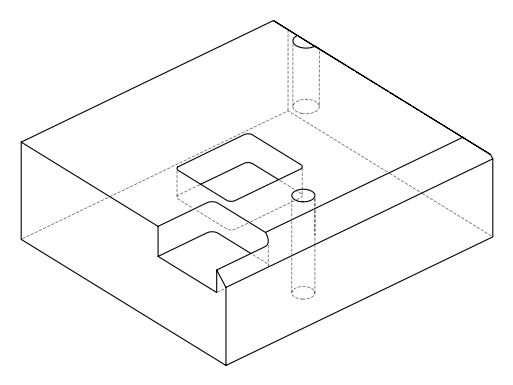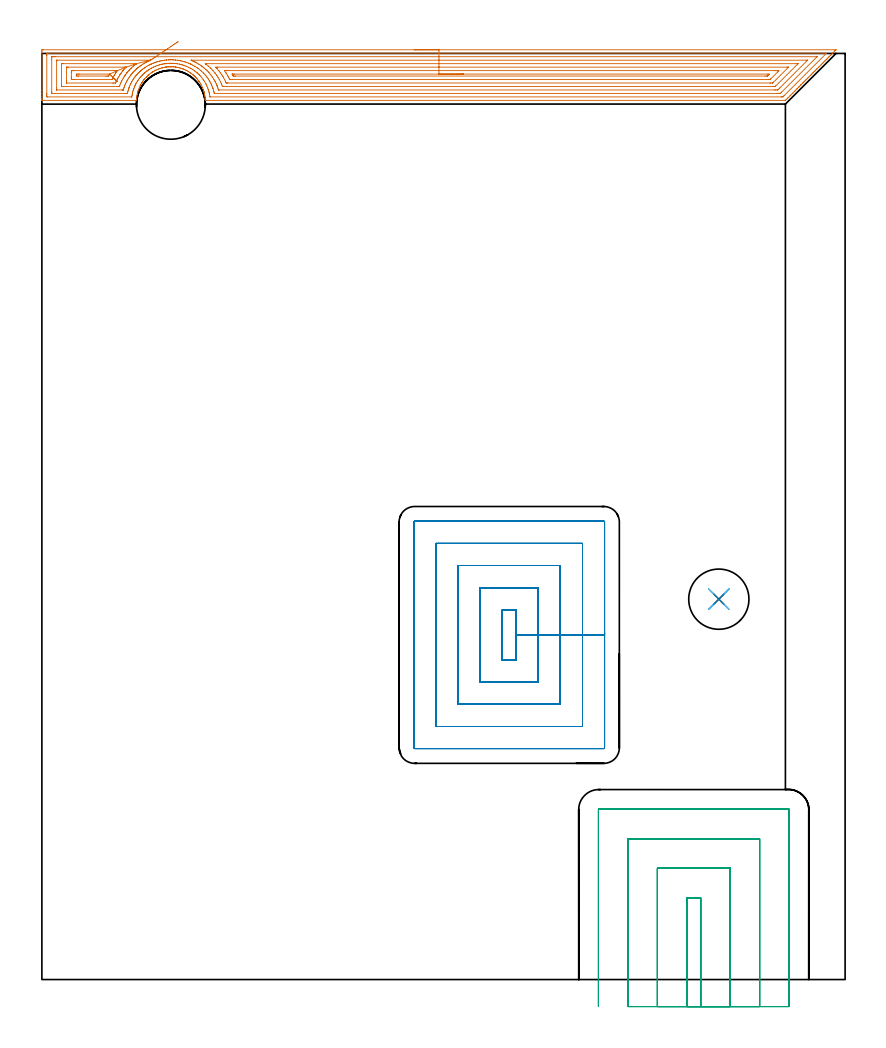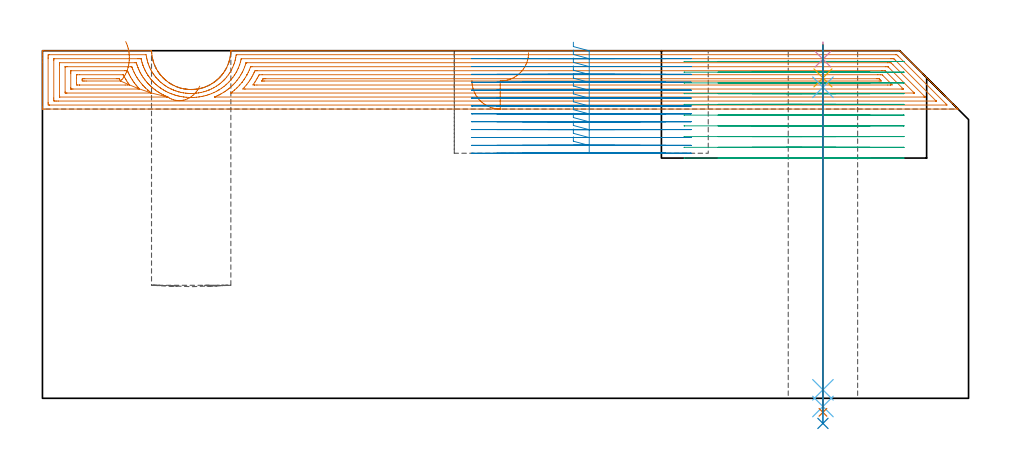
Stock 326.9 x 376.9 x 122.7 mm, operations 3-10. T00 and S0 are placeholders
(PLAN: 10 operations, 8 tool changes, 93.2 min)
(1 INDEXABLE_INSERT_DRILL_BLIND_HOLE_FROM_SOLID | STEP1POCKET | NXT0302_027 | 0.34 min | 51052 mm3)
(2 AREA_MILL | FG_CHAMFER_SURFACE | UGT0205_001 | 25.02 min | 111146 mm3)
(3 AREA_MILL_1 | FG_CHAMFER_SURFACE_1 | UGT0205_001 | 19.61 min | 64029 mm3)
(4 MILL_RECTANGULAR_POCKET | POCKET_RECTANGULAR_STRAIGHT | NXT0201_011 | Follow Part, ap 3, ae 75% | 27.67 min | 337800 mm3)
(5 MILL_SLOT | SLOT_PARTIAL_RECTANGULAR | NXT0201_012 | Follow Part, ap 4, ae 75% | 18.81 min | 269840 mm3)
(6 SPOT_DRILL | STEP1HOLE | NXT0321_9005460120000 | 0.05 min | 175 mm3)
(7 DRILL_BLIND_HOLE_INTO_CENTER | STEP1HOLE | NXT0301_035 | 0.05 min | 180 mm3)
(8 GUN_DRILL_THROUGH_HOLE | STEP1HOLE | UGT0307_002 | 0.56 min | 3203 mm3)
(9 SPADE_DRILL_TO_ENLARGE_THROUGH_HOLE | STEP1HOLE | UGT0306_006 | 0.52 min | 19521 mm3)
(10 DRILL_TO_ENLARGE_THROUGH_HOLE | STEP1HOLE | UGT0301_058 | 0.54 min | 34685 mm3)
(TOOL NXT0302_027 | Index. Insert Drill 28mm [880-D2800L32-05] | D28 PA176 FL140 Z2)
(TOOL UGT0205_001 | Chamfer Mill 20 x 3 x 45 deg. | D20 FL50 Z2)
(TOOL NXT0201_011 | ENDMILL 12mm [2P460-1200-NA 1630] | D12 FL38 Z6)
(TOOL NXT0201_012 | ENDMILL 16mm [2P460-1600-NA 1630] | D16 FL38 Z6)
(TOOL NXT0321_9005460120000 | NC Spot Drill, 142deg, 12mm, Carbide, Uncoated | D12 PA142 FL30 Z2)
(TOOL NXT0301_035 | Carbide Drill 6.4mm [860.1-0640-032A1-MM 2214] | D6.4 PA140 FL53 Z2)
(TOOL UGT0307_002 | Gun Drill 6 mm | D6 PA130 FL24 Z1)
(TOOL UGT0306_006 | Spade Drill 15.5mm | D15.5 PA132 FL10 Z2)
(TOOL UGT0301_058 | Twist Drill 24.5 mm | D24.5 PA118 FL160 Z2)
(OP 3 AREA_MILL_1)
G17 G21 G94 G90
T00 M6
G54
G17 G0 G90 X151.6 Y378.4 S1061 M3
G43 Z132.7 H0
Z112.1
G94 G1 X151.638 Z111.229 F250.
X151.752 Z110.364
X151.941 Z109.512
X152.203 Z108.68
X152.537 Z107.874
X152.94 Z107.1
X153.408 Z106.364
X153.94 Z105.672
X154.529 Z105.029
X155.172 Z104.44
X155.864 Z103.909
X156.6 Z103.44
X157.374 Z103.037
X158.18 Z102.703
X159.012 Z102.441
X159.864 Z102.252
X160.728 Z102.138
X161.6 Z102.1
X322.93
X323.165 Y378.394 Z102.105
X323.181 Y378.392 Z102.106
X323.165 Y378.365 Z102.134
X322.937 Y378.137 Z102.362
X322.867 Y378.067 Z102.432
X322.665 Y377.863 Z102.633
X322.069 Y377.269 Z103.23
X321.973 Y377.172 Z103.326
X321.777 Y376.975 Z103.521
X321.201 Y376.401 Z104.098
X321.079 Y376.278 Z104.221
X320.89 Y376.088 Z104.408
X320.333 Y375.533 Z104.966
X320.002 Y375.2 Z105.296
X319.465 Y374.665 Z105.835
X319.115 Y374.313 Z106.183
X318.597 Y373.797 Z106.703
X318.227 Y373.425 Z107.071
X317.729 Y372.929 Z107.571
X317.339 Y372.538 Z107.959
X316.861 Y372.061 Z108.439
X316.452 Y371.65 Z108.846
X316.309 Y371.508 Z108.99
X316.011 Y371.211 Z109.289
X315.564 Y370.763 Z109.734
X315.415 Y370.614 Z109.885
X315.125 Y370.325 Z110.175
X314.677 Y369.875 Z110.622
X314.204 Y369.404 Z111.096
X313.789 Y368.988 Z111.509
X313.296 Y368.496 Z112.004
X312.901 Y368.1 Z112.397
X312.388 Y367.587 Z112.912
X312.014 Y367.212 Z113.285
X311.838 Y367.037 Z113.462
X311.653 Y366.853 Z113.646
X311.126 Y366.325 Z114.173
X310.943 Y366.143 Z114.356
X310.785 Y365.985 Z114.514
X310.682 Y365.881 Z114.616
X310.645 Y365.845 Z114.654
X310.238 Y365.437 Z115.06
X310.049 Y365.249 Z115.251
X309.917 Y365.117 Z115.383
X309.795 Y364.994 Z115.504
X309.751 Y364.95 Z115.548
X309.049 Y364.249 Z116.251
X308.907 Y364.106 Z116.391
X308.857 Y364.056 Z116.442
X308.181 Y363.381 Z117.119
X308.02 Y363.218 Z117.278
X307.963 Y363.162 Z117.336
X307.313 Y362.513 Z117.987
X307.132 Y362.331 Z118.166
X306.445 Y361.645 Z118.855
X306.245 Y361.443 Z119.053
X305.578 Y360.778 Z119.722
X305.357 Y360.556 Z119.94
X304.709 Y359.909 Z120.591
X304.47 Y359.668 Z120.828
X303.841 Y359.041 Z121.458
X303.789 Y358.989 Z121.51
X303.582 Y358.781 Z121.715
X302.973 Y358.173 Z122.326
X302.895 Y358.095 Z122.404
X302.636 Y357.839 Z122.656
X302.595 Y357.803 Z122.689
X302.448 Y357.8 Z122.7
X66.807 Y357.802 Z122.697
X66.597 Y357.801 Z122.696
X66.506 Y357.822 Z122.673
X66.487 Y358.05 Z122.447
X66.483 Y358.138 Z122.358
X66.478 Y358.195 Z122.302
X66.453 Y358.522 Z121.974
X66.444 Y358.647 Z121.85
X66.341 Y359.532 Z120.968
X66.236 Y360.112 Z120.385
X66.181 Y360.414 Z120.083
X66.042 Y361. Z119.496
X65.972 Y361.298 Z119.201
X65.934 Y361.422 Z119.078
X65.913 Y361.492 Z119.008
X65.834 Y361.748 Z118.749
X65.786 Y361.887 Z118.609
X65.743 Y362.014 Z118.484
X65.685 Y362.182 Z118.317
X65.335 Y363.066 Z117.434
X65.074 Y363.651 Z116.848
X65.019 Y363.76 Z116.74
X64.921 Y363.948 Z116.55
X64.678 Y364.393 Z116.105
X64.42 Y364.833 Z115.667
X64.18 Y365.213 Z115.287
X64.009 Y365.465 Z115.032
X63.92 Y365.589 Z114.91
X63.829 Y365.716 Z114.783
X63.7 Y365.881 Z114.615
X63.534 Y366.098 Z114.402
X63.358 Y366.325 Z114.172
X63.287 Y366.418 Z114.079
X63.136 Y366.6 Z113.9
X62.77 Y367.007 Z113.493
X62.634 Y367.15 Z113.348
X62.574 Y367.212 Z113.284
X62.523 Y367.268 Z113.231
X62.393 Y367.404 Z113.095
X62.282 Y367.508 Z112.989
X62.219 Y367.566 Z112.933
X62.038 Y367.731 Z112.768
X61.955 Y367.804 Z112.691
X61.859 Y367.893 Z112.606
X61.74 Y368.001 Z112.498
X61.629 Y368.1 Z112.396
X61.499 Y368.219 Z112.281
X61.441 Y368.267 Z112.232
X61.322 Y368.367 Z112.132
X60.967 Y368.642 Z111.856
X60.899 Y368.692 Z111.806
X60.606 Y368.91 Z111.588
X60.494 Y368.988 Z111.51
X60.357 Y369.083 Z111.416
X60.105 Y369.25 Z111.249
X59.712 Y369.493 Z111.005
X59.267 Y369.747 Z110.751
X58.787 Y370.004 Z110.496
X58.526 Y370.134 Z110.365
X57.924 Y370.398 Z110.098
X57.479 Y370.577 Z109.92
X57.417 Y370.599 Z109.897
X57.03 Y370.742 Z109.758
X56.587 Y370.884 Z109.613
X56.142 Y371.017 Z109.481
X55.691 Y371.126 Z109.372
X55.243 Y371.221 Z109.274
X55.182 Y371.232 Z109.263
X54.797 Y371.304 Z109.194
X54.388 Y371.362 Z109.136
X54.349 Y371.367 Z109.13
X54.287 Y371.372 Z109.122
X53.85 Y371.418 Z109.078
X53.455 Y371.457 Z109.035
X53.393 Y371.46 Z109.03
X53.044 Y371.484 Z109.013
X53.009 Y371.486 Z109.011
X52.7 Y371.491 Z109.002
X52.595 Y371.494
X52.562 Y371.495 Z109.001
X52.517 Y371.494 Z109.
X52.506 Y371.493 Z109.001
X52.499 Y371.492 Z108.999
X52.449 Y371.493 Z109.002
X52.418 Z109.003
X52.275 Y371.491 Z109.006
X52.138 Y371.488
X52.115 Z109.007
X52.034 Y371.484 Z109.011
X51.668 Y371.463 Z109.028
X51.604 Y371.457 Z109.032
X51.14 Y371.417 Z109.079
X50.774 Y371.382 Z109.112
X50.71 Y371.373 Z109.121
X50.61 Y371.362 Z109.136
X50.55 Y371.354 Z109.144
X50.395 Y371.334 Z109.165
X50.327 Y371.325 Z109.174
X49.88 Y371.243 Z109.253
X48.987 Y371.048 Z109.45
X48.922 Y371.032 Z109.466
X48.86 Y371.017 Z109.481
X48.082 Y370.776 Z109.723
X47.645 Y370.623 Z109.874
X47.199 Y370.448 Z110.048
X46.473 Y370.134 Z110.365
X46.305 Y370.052 Z110.448
X46.271 Y370.034 Z110.466
X45.856 Y369.816 Z110.683
X45.412 Y369.566 Z110.932
X45.194 Y369.431 Z111.065
X45.046 Y369.34 Z111.155
X44.897 Y369.25 Z111.248
X44.518 Y368.996 Z111.503
X44.094 Y368.687 Z111.811
X43.677 Y368.367 Z112.132
X43.624 Y368.323 Z112.176
X43.556 Y368.264 Z112.236
X43.513 Y368.227 Z112.273
X43.37 Y368.1 Z112.396
X43.258 Y368.003 Z112.496
X43.173 Y367.929 Z112.57
X43.127 Y367.887 Z112.612
X43.038 Y367.804 Z112.692
X42.96 Y367.734 Z112.765
X42.774 Y367.564 Z112.935
X42.73 Y367.523 Z112.974
X42.662 Y367.455 Z113.044
X42.488 Y367.274 Z113.225
X42.43 Y367.212 Z113.284
X42.364 Y367.144 Z113.354
X42.269 Y367.046 Z113.452
X41.862 Y366.6 Z113.9
X41.767 Y366.481 Z114.017
X41.642 Y366.325 Z114.172
X41.497 Y366.146 Z114.353
X41.469 Y366.11 Z114.39
X41.457 Y366.094 Z114.406
X41.297 Y365.881 Z114.615
X41.171 Y365.718 Z114.781
X40.943 Y365.397 Z115.099
X40.873 Y365.289 Z115.21
X40.744 Y365.087 Z115.412
X40.685 Y364.994 Z115.505
X40.582 Y364.833 Z115.667
X40.322 Y364.393 Z116.106
X40.076 Y363.948 Z116.55
X40.049 Y363.896 Z116.603
X39.979 Y363.745 Z116.755
X39.665 Y363.066 Z117.434
X39.315 Y362.182 Z118.317
X39.257 Y362.015 Z118.483
X39.212 Y361.887 Z118.609
X39.155 Y361.726 Z118.772
X39.035 Y361.298 Z119.2
X38.962 Y361. Z119.496
X38.819 Y360.414 Z120.083
X38.805 Y360.335 Z120.162
X38.659 Y359.532 Z120.968
X38.555 Y358.647 Z121.85
X38.546 Y358.519 Z121.978
X38.521 Y358.197 Z122.3
X38.493 Y357.805 Z122.691
X38.19 Y357.8 Z122.7
X0.184
X0.01 Y357.803 Z122.688
X0.008 Y357.837 Z122.655
X0. Y358.241 Z122.258
Y358.495 Z122.005
Y359.224 Z121.271
Y360.477 Z120.02
Y361.887 Z118.609
Y377.602 Z102.896
X0.003 Y377.863 Z102.635
X0.008 Y378.392 Z102.106
X0.096 Y378.394 Z102.104
X0.631 Y378.4 Z102.1
X161.6
Y376.986 Z103.514
X318.992 Y376.985 Z103.515
X319.314 Y376.975 Z103.525
X319.157 Y376.812 Z103.688
X318.992 Y376.643 Z103.857
X302.001 Y359.651 Z120.849
X301.784 Y359.439 Z121.061
X301.563 Y359.224 Z121.276
X301.116 Y359.215 Z121.285
X301.106 Y359.214 Z121.286
X68.596 Y359.217 Z121.283
X68.393 Y359.224 Z121.276
X68.354 Y359.464 Z121.036
X68.245 Y360.112 Z120.388
X68.17 Y360.534 Z119.966
X68.064 Y361. Z119.5
X67.993 Y361.289 Z119.211
X67.828 Y361.887 Z118.613
X67.701 Y362.299 Z118.201
X67.522 Y362.775 Z117.725
X67.412 Y363.062 Z117.438
X67.156 Y363.662 Z116.838
X66.807 Y364.416 Z116.084
X66.736 Y364.55 Z115.95
X66.653 Y364.703 Z115.797
X66.218 Y365.437 Z115.063
X65.913 Y365.917 Z114.583
X65.624 Y366.325 Z114.175
X65.019 Y367.122 Z113.378
X64.942 Y367.212 Z113.288
X64.417 Y367.809 Z112.691
X64.141 Y368.1 Z112.4
X64.124 Y368.117 Z112.383
X63.669 Y368.552 Z111.948
X63.23 Y368.949 Z111.551
X63.185 Y368.988 Z111.512
X62.72 Y369.372 Z111.128
X62.336 Y369.669 Z110.831
X62.055 Y369.875 Z110.625
X61.441 Y370.294 Z110.206
X60.668 Y370.763 Z109.737
X60.547 Y370.832 Z109.668
X60.388 Y370.921 Z109.579
X59.653 Y371.295 Z109.205
X58.856 Y371.65 Z108.85
X58.759 Y371.691 Z108.809
X58.691 Y371.718 Z108.782
X57.864 Y372.02 Z108.48
X57.312 Y372.199 Z108.301
X56.97 Y372.298 Z108.202
X56.096 Y372.518 Z107.982
X56.085 Y372.52 Z107.98
X56.002 Y372.538 Z107.962
X55.182 Y372.685 Z107.815
X55.006 Y372.711 Z107.789
X54.287 Y372.797 Z107.703
X53.995 Y372.827 Z107.673
X53.393 Y372.877 Z107.623
X53.033 Y372.895 Z107.605
X52.499 Y372.904 Z107.596
X52.135 Y372.898 Z107.602
X51.604 Y372.875 Z107.625
X51.288 Y372.852 Z107.648
X50.71 Y372.8 Z107.7
X50.47 Y372.776 Z107.724
X49.816 Y372.686 Z107.814
X49.689 Y372.664 Z107.836
X49.024 Y372.538 Z107.962
X48.94 Y372.519 Z107.981
X48.922 Y372.515 Z107.985
X48.214 Y372.352 Z108.148
X48.131 Y372.331 Z108.169
X48.027 Y372.301 Z108.199
X47.682 Y372.195 Z108.305
X47.133 Y372.015 Z108.485
X46.861 Y371.92 Z108.58
X46.239 Y371.689 Z108.811
X46.21 Y371.678 Z108.822
X46.143 Y371.65 Z108.85
X45.49 Y371.361 Z109.139
X45.345 Y371.294 Z109.206
X44.61 Y370.921 Z109.579
X44.45 Y370.833 Z109.667
X44.405 Y370.807 Z109.693
X44.328 Y370.763 Z109.737
X43.848 Y370.472 Z110.028
X43.556 Y370.291 Z110.209
X43.305 Y370.124 Z110.376
X42.942 Y369.875 Z110.625
X42.778 Y369.759 Z110.741
X42.736 Y369.728 Z110.772
X42.662 Y369.672 Z110.828
X42.277 Y369.369 Z111.131
X41.781 Y368.961 Z111.539
X41.767 Y368.949 Z111.551
X41.325 Y368.539 Z111.961
X40.873 Y368.11 Z112.39
X40.863 Y368.1 Z112.4
X40.442 Y367.64 Z112.86
X40.058 Y367.212 Z113.288
X40.021 Y367.17 Z113.33
X39.979 Y367.118 Z113.382
X39.632 Y366.669 Z113.831
X39.371 Y366.325 Z114.175
X39.251 Y366.16 Z114.34
X39.085 Y365.921 Z114.579
X38.896 Y365.625 Z114.875
X38.781 Y365.437 Z115.063
X38.562 Y365.068 Z115.432
X38.262 Y364.55 Z115.95
X38.237 Y364.504 Z115.996
X38.19 Y364.417 Z116.083
X37.95 Y363.9 Z116.6
X37.844 Y363.662 Z116.838
X37.681 Y363.28 Z117.22
X37.475 Y362.775 Z117.725
X37.425 Y362.647 Z117.853
X37.296 Y362.299 Z118.201
X37.194 Y361.988 Z118.512
X37.165 Y361.887 Z118.613
X37.007 Y361.286 Z119.214
X36.938 Y361. Z119.5
X36.84 Y360.565 Z119.935
X36.753 Y360.112 Z120.388
X36.7 Y359.816 Z120.684
X36.606 Y359.224 Z121.276
X36.412 Y359.215 Z121.285
X36.402
X2.419
X2.01 Y359.224 Z121.276
X2.003 Y359.638 Z120.862
X2.001 Y360.112 Z120.388
X2. Y360.528 Z119.972
X2.001 Y376.088 Z104.412
X2.003 Y376.502 Z103.998
X2.01 Y376.975 Z103.525
X2.409 Y376.985 Z103.515
X2.419 Y376.986 Z103.514
X161.6
Y375.571 Z104.929
X315.195
X315.415 Y375.57 Z104.93
X315.434 Y375.568 Z104.932
X315.448 Y375.566 Z104.934
X315.443 Y375.553 Z104.947
X315.432 Y375.536 Z104.964
X315.415 Y375.515 Z104.985
X301.106 Y361.206 Z119.294
X300.899 Y361. Z119.5
X300.553 Y360.662 Z119.838
X300.529 Y360.64 Z119.86
X300.491 Y360.635 Z119.865
X300.399 Y360.632 Z119.868
X300.212 Y360.63 Z119.87
X299.692 Y360.629 Z119.871
X299.318
X70.26 Y360.631 Z119.869
X70.215 Y360.632 Z119.868
X70.191 Y360.635 Z119.865
X70.184 Y360.637 Z119.863
X70.179 Y360.649 Z119.851
X70.148 Y360.766 Z119.734
X70.092 Y361. Z119.5
X69.975 Y361.481 Z119.019
X69.865 Y361.887 Z118.613
X69.649 Y362.616 Z117.884
X69.593 Y362.775 Z117.725
X69.49 Y363.056 Z117.444
X69.245 Y363.662 Z116.838
X69.078 Y364.071 Z116.429
X68.847 Y364.55 Z115.95
X68.596 Y365.064 Z115.436
X68.385 Y365.437 Z115.063
X68.108 Y365.921 Z114.579
X67.85 Y366.325 Z114.175
X67.701 Y366.553 Z113.947
X67.218 Y367.212 Z113.288
X66.807 Y367.748 Z112.752
X66.509 Y368.1 Z112.4
X65.913 Y368.76 Z111.74
X65.691 Y368.988 Z111.512
X65.019 Y369.619 Z110.881
X64.733 Y369.875 Z110.625
X64.124 Y370.381 Z110.119
X63.622 Y370.763 Z109.737
X63.23 Y371.038 Z109.462
X62.412 Y371.574 Z108.926
X62.336 Y371.62 Z108.88
X62.285 Y371.65 Z108.85
X61.749 Y371.956 Z108.544
X61.441 Y372.121 Z108.379
X60.625 Y372.538 Z107.962
X60.547 Y372.574 Z107.926
X60.481 Y372.603 Z107.897
X59.653 Y372.95 Z107.55
X58.976 Y373.209 Z107.291
X58.759 Y373.285 Z107.215
X58.339 Y373.425 Z107.075
X57.864 Y373.569 Z106.931
X57.661 Y373.627 Z106.873
X56.97 Y373.793 Z106.707
X56.489 Y373.903 Z106.597
X56.076 Y373.98 Z106.52
X55.399 Y374.097 Z106.403
X55.182 Y374.126 Z106.374
X54.379 Y374.221 Z106.279
X54.287 Y374.23 Z106.27
X53.405 Y374.301 Z106.199
X53.393
X53.163 Y374.313 Z106.187
X52.499 Y374.325 Z106.175
X52.487
X51.915 Y374.313 Z106.187
X51.618 Y374.3 Z106.2
X51.604 Y374.299 Z106.201
X50.787 Y374.237 Z106.263
X50.71 Y374.229 Z106.271
X49.981 Y374.149 Z106.351
X49.816 Y374.127 Z106.373
X49.202 Y374.034 Z106.466
X48.922 Y373.981 Z106.519
X48.457 Y373.887 Z106.613
X48.027 Y373.794 Z106.706
X47.726 Y373.725 Z106.775
X47.462 Y373.66 Z106.84
X47.133 Y373.567 Z106.933
X47.023 Y373.535 Z106.965
X46.67 Y373.425 Z107.075
X46.345 Y373.319 Z107.181
X46.239 Y373.283 Z107.217
X45.692 Y373.081 Z107.419
X45.345 Y372.948 Z107.552
X45.052 Y372.828 Z107.672
X44.45 Y372.575 Z107.925
X44.424 Y372.563 Z107.937
X44.369 Y372.538 Z107.962
X43.831 Y372.265 Z108.235
X43.556 Y372.122 Z108.378
X43.249 Y371.955 Z108.545
X42.711 Y371.65 Z108.85
X42.662 Y371.62 Z108.88
X42.134 Y371.286 Z109.214
X41.767 Y371.042 Z109.458
X41.602 Y370.927 Z109.573
X41.374 Y370.763 Z109.737
X41.089 Y370.549 Z109.951
X40.873 Y370.383 Z110.117
X40.593 Y370.153 Z110.347
X40.26 Y369.875 Z110.625
X40.111 Y369.744 Z110.756
X39.979 Y369.626 Z110.874
X39.649 Y369.315 Z111.185
X39.313 Y368.988 Z111.512
X39.085 Y368.757 Z111.743
X38.768 Y368.414 Z112.086
X38.485 Y368.1 Z112.4
X38.349 Y367.942 Z112.558
X38.19 Y367.752 Z112.748
X37.953 Y367.448 Z113.052
X37.773 Y367.212 Z113.288
X37.572 Y366.939 Z113.561
X37.296 Y366.555 Z113.945
X37.205 Y366.415 Z114.085
X37.148 Y366.325 Z114.175
X36.867 Y365.863 Z114.637
X36.616 Y365.437 Z115.063
X36.402 Y365.065 Z115.435
X36.229 Y364.721 Z115.779
X36.148 Y364.55 Z115.95
X35.949 Y364.112 Z116.388
X35.753 Y363.662 Z116.838
X35.681 Y363.49 Z117.01
X35.508 Y363.055 Z117.445
X35.432 Y362.849 Z117.651
X35.407 Y362.775 Z117.725
X35.214 Y362.179 Z118.321
X35.133 Y361.887 Z118.613
X34.998 Y361.381 Z119.119
X34.836 Y360.702 Z119.798
X34.823 Y360.657 Z119.843
X34.815 Y360.635 Z119.865
X34.799 Y360.634 Z119.866
X34.613 Y360.631 Z119.869
X34.093 Y360.629 Z119.871
X33.719 Y360.628 Z119.872
X4.083 Y360.629 Z119.871
X4.038 Y360.631 Z119.869
X4.015 Y360.634 Z119.866
X4.01 Y360.636 Z119.864
X4.007 Y360.656 Z119.844
X4.002 Y360.793 Z119.707
X4. Y361. Z119.5
Y361.206 Z119.294
Y374.519 Z105.981
X4.005 Y375.2 Z105.3
X4.009 Y375.398 Z105.102
X4.03 Y375.565 Z104.935
X4.208 Y375.567 Z104.933
X4.73 Y375.57 Z104.93
X5.102 Y375.571 Z104.929
X5.623
X161.6
Y374.157 Z106.343
X311.101
X311.501 Y374.153 Z106.347
X311.567 Y374.151 Z106.349
X311.588 Y374.148 Z106.352
X311.575 Y374.132 Z106.368
X311.508 Y374.06 Z106.44
X311.428 Y373.978 Z106.522
X311.355 Y373.904 Z106.596
X300.226 Y362.775 Z117.725
X299.772 Y362.324 Z118.176
X299.618 Y362.173 Z118.327
X299.495 Y362.056 Z118.444
X299.318 Y362.049 Z118.451
X299.158 Y362.046 Z118.454
X298.424 Y362.043 Z118.457
X298.267
X72.173 Y362.046 Z118.454
X72.012 Y362.047 Z118.453
X71.928 Y362.049 Z118.451
X71.89 Y362.052 Z118.448
X71.87 Y362.076 Z118.424
X71.854 Y362.12 Z118.38
X71.812 Y362.245 Z118.255
X71.64 Y362.775 Z117.725
X71.358 Y363.583 Z116.917
X71.327 Y363.662 Z116.838
X71.278 Y363.784 Z116.716
X70.953 Y364.55 Z115.95
X70.677 Y365.147 Z115.353
X70.528 Y365.437 Z115.063
X70.384 Y365.713 Z114.787
X70.026 Y366.325 Z114.175
X69.49 Y367.194 Z113.306
X69.477 Y367.212 Z113.288
X69.445 Y367.257 Z113.243
X68.813 Y368.1 Z112.4
X68.596 Y368.383 Z112.117
X68.08 Y368.988 Z111.512
X67.701 Y369.406 Z111.094
X67.249 Y369.875 Z110.625
X66.807 Y370.292 Z110.208
X66.29 Y370.763 Z109.737
X65.913 Y371.081 Z109.419
X65.596 Y371.338 Z109.162
X65.192 Y371.65 Z108.85
X65.019 Y371.779 Z108.721
X64.566 Y372.099 Z108.401
X64.124 Y372.383 Z108.117
X63.877 Y372.538 Z107.962
X63.23 Y372.925 Z107.575
X62.942 Y373.092 Z107.408
X62.356 Y373.405 Z107.095
X62.316 Y373.425 Z107.075
X61.82 Y373.667 Z106.833
X61.441 Y373.84 Z106.66
X61.225 Y373.937 Z106.563
X60.915 Y374.074 Z106.426
X60.766 Y374.142 Z106.358
X60.747 Y374.151 Z106.349
X60.762 Y374.153 Z106.347
X60.833 Y374.155 Z106.345
X60.994 Y374.157 Z106.343
X161.6
Y372.743 Z107.757
X307.366
X307.573 Y372.741 Z107.759
X307.71 Y372.738 Z107.762
X307.722 Y372.737 Z107.763
X307.718 Y372.728 Z107.772
X307.678 Y372.682 Z107.818
X307.624 Y372.624 Z107.876
X307.539 Y372.538 Z107.962
X307.453 Y372.451 Z108.049
X298.664 Y363.662 Z116.838
X298.543 Y363.544 Z116.956
X298.5 Y363.505 Z116.995
X298.466 Y363.476 Z117.024
X298.424 Y363.464 Z117.036
X297.735 Y363.458 Z117.042
X297.529
X73.961 Y363.459 Z117.041
X73.757 Y363.461 Z117.039
X73.621 Y363.463 Z117.037
X73.513 Y363.466 Z117.034
X73.472 Y363.475 Z117.025
X73.462 Y363.496 Z117.004
X73.395 Y363.662 Z116.838
X73.067 Y364.5 Z116.
X73.046 Y364.55 Z115.95
X73.032 Y364.584 Z115.916
X72.64 Y365.437 Z115.063
X72.223 Y366.275 Z114.225
X72.195 Y366.325 Z114.175
X72.173 Y366.363 Z114.137
X71.657 Y367.212 Z113.288
X71.278 Y367.815 Z112.685
X71.074 Y368.1 Z112.4
X70.524 Y368.849 Z111.651
X70.417 Y368.988 Z111.512
X70.384 Y369.028 Z111.472
X69.653 Y369.875 Z110.625
X69.49 Y370.058 Z110.442
X68.807 Y370.763 Z109.737
X68.596 Y370.966 Z109.534
X67.848 Y371.65 Z108.85
X67.701 Y371.778 Z108.722
X66.951 Y372.395 Z108.105
X66.763 Y372.538 Z107.962
X66.682 Y372.601 Z107.899
X66.561 Y372.696 Z107.804
X66.508 Y372.74 Z107.76
X66.531 Y372.742 Z107.758
X66.6 Y372.743 Z107.757
X66.807
X161.6
Y371.329 Z109.171
X303.219
X303.522 Y371.327 Z109.173
X303.789 Y371.323 Z109.177
X303.845 Y371.322 Z109.178
X303.823 Y371.278 Z109.222
X303.816 Y371.267 Z109.233
X303.789 Y371.237 Z109.263
X297.76 Y365.208 Z115.292
X297.529 Y364.981 Z115.519
X297.436 Y364.896 Z115.604
X297.404 Y364.878 Z115.622
X297.367 Y364.876 Z115.624
X297.204 Y364.873 Z115.627
X296.635 Y364.871 Z115.629
X296.311
X75.75 Y364.874 Z115.626
X75.422 Y364.875 Z115.625
X75.14 Y364.878 Z115.622
X75.005 Y364.88 Z115.62
X74.856 Y365.199 Z115.301
X74.748 Y365.437 Z115.063
X74.66 Y365.631 Z114.869
X74.314 Y366.325 Z114.175
X73.961 Y366.998 Z113.502
X73.836 Y367.212 Z113.288
X73.657 Y367.514 Z112.986
X73.29 Y368.1 Z112.4
X73.067 Y368.447 Z112.053
X72.672 Y368.988 Z111.512
X72.173 Y369.656 Z110.844
X71.991 Y369.875 Z110.625
X71.278 Y370.712 Z109.788
X71.233 Y370.763 Z109.737
X70.715 Y371.322 Z109.178
X71.278 Y371.326 Z109.174
X71.603 Y371.328 Z109.172
X161.6 Y371.329 Z109.171
Y369.915 Z110.585
X298.384
X299.28 Y369.913 Z110.587
X299.318 Y369.912 Z110.588
X299.966 Y369.875 Z110.625
X299.646 Y369.549 Z110.951
X299.318 Y369.215 Z111.285
X296.635 Y366.533 Z113.967
X296.528 Y366.431 Z114.069
X296.416 Y366.325 Z114.175
X295.778 Y366.288 Z114.212
X295.741 Y366.287 Z114.213
X294.886 Y366.285 Z114.215
X77.538 Y366.288 Z114.212
X76.678 Y366.291 Z114.209
X76.644 Y366.295 Z114.205
X76.45 Y366.325 Z114.175
X76.246 Y366.72 Z113.78
X75.981 Y367.212 Z113.288
X75.75 Y367.638 Z112.862
X75.471 Y368.1 Z112.4
X75.044 Y368.8 Z111.7
X74.923 Y368.988 Z111.512
X74.856 Y369.09 Z111.41
X74.289 Y369.875 Z110.625
X74.819 Y369.912 Z110.588
X74.856 Y369.913 Z110.587
X75.71 Y369.915 Z110.585
X161.6
Y368.5 Z112.
X295.338
X295.741 Y368.497 Z112.003
X296.125 Y368.493 Z112.007
X295.741 Y368.087 Z112.413
X295.442 Y367.797 Z112.703
X295.359 Y367.717 Z112.783
X295.243 Y367.706 Z112.794
X294.847 Y367.703 Z112.797
X294.355 Y367.7 Z112.8
X78.834 Y367.702 Z112.798
X78.433 Y367.703 Z112.797
X77.935 Y367.706 Z112.794
X77.882 Y367.709 Z112.791
X77.847 Y367.753 Z112.747
X77.776 Y367.864 Z112.636
X77.538 Y368.286 Z112.214
X77.442 Y368.466 Z112.034
X77.43 Y368.494 Z112.006
X77.458 Y368.496 Z112.004
X77.538 Y368.498 Z112.002
X78.029 Y368.5 Z112.
X78.433
X161.6
X162.472 Z112.038
X163.336 Z112.151
X164.188 Z112.34
X165.02 Z112.603
X165.826 Z112.936
X166.6 Z113.339
X167.336 Z113.808
X168.028 Z114.339
X168.671 Z114.929
X169.26 Z115.572
X169.792 Z116.264
X170.26 Z117.
X170.663 Z117.773
X170.997 Z118.579
X171.259 Z119.411
X171.448 Z120.263
X171.562 Z121.128
X171.6 Z122.
G0 Z132.7
X55.529 Y381.771
Z110.19
G1 X55.148 Y381.514 Z109.448
X54.716 Y381.222 Z108.749
X54.235 Y380.896 Z108.098
X53.708 Y380.541 Z107.5
X53.141 Y380.157 Z106.96
X52.536 Y379.749 Z106.482
X51.899 Y379.318 Z106.069
X51.235 Y378.87 Z105.724
X50.549 Y378.406 Z105.451
X49.845 Y377.93 Z105.251
X49.13 Y377.447 Z105.126
X48.408 Y376.959 Z105.076
X47.686 Y376.471 Z105.103
X46.968 Y375.986 Z105.205
X46.26 Y375.508 Z105.383
X45.568 Y375.04 Z105.634
X44.897 Y374.586 Z105.957
X44.251 Y374.15 Z106.35
X44.247 Y374.148 Z106.352
X44.186 Y374.119 Z106.381
X43.701 Y373.908 Z106.592
X43.556 Y373.844 Z106.656
X43.268 Y373.711 Z106.789
X42.675 Y373.425 Z107.075
X42.662 Y373.419 Z107.081
X42.088 Y373.107 Z107.393
X41.767 Y372.928 Z107.572
X41.52 Y372.784 Z107.716
X41.108 Y372.538 Z107.962
X40.963 Y372.448 Z108.052
X40.873 Y372.39 Z108.11
X40.43 Y372.09 Z108.41
X39.979 Y371.779 Z108.721
X39.904 Y371.724 Z108.776
X39.805 Y371.65 Z108.85
X39.401 Y371.336 Z109.164
X39.085 Y371.085 Z109.415
X38.908 Y370.938 Z109.562
X38.704 Y370.763 Z109.737
X38.433 Y370.522 Z109.978
X38.19 Y370.301 Z110.199
X37.971 Y370.092 Z110.408
X37.749 Y369.875 Z110.625
X37.524 Y369.648 Z110.852
X37.296 Y369.412 Z111.088
X37.092 Y369.19 Z111.31
X36.911 Y368.988 Z111.512
X36.677 Y368.715 Z111.785
X36.402 Y368.388 Z112.112
X36.274 Y368.227 Z112.273
X36.177 Y368.1 Z112.4
X35.893 Y367.718 Z112.782
X35.508 Y367.191 Z113.309
X35.173 Y366.657 Z113.843
X34.969 Y366.325 Z114.175
X34.837 Y366.103 Z114.397
X34.613 Y365.716 Z114.784
X34.516 Y365.534 Z114.966
X34.467 Y365.437 Z115.063
X34.225 Y364.935 Z115.565
X34.046 Y364.55 Z115.95
X33.946 Y364.324 Z116.176
X33.719 Y363.785 Z116.715
X33.684 Y363.697 Z116.803
X33.671 Y363.662 Z116.838
X33.447 Y363.045 Z117.455
X33.356 Y362.775 Z117.725
X33.227 Y362.375 Z118.125
X33.148 Y362.122 Z118.378
X33.129 Y362.065 Z118.435
X33.118 Y362.049 Z118.451
X33.1 Y362.048 Z118.452
X33.009 Y362.045 Z118.455
X32.825 Y362.043 Z118.457
X32.668
X6.107
X6.037 Y362.044 Z118.456
X6.014 Y362.046 Z118.454
X6.01 Y362.049 Z118.451
X6.006 Y362.057 Z118.443
X6.003 Y362.112 Z118.388
X6.001 Y362.332 Z118.168
X6. Y362.771 Z117.729
X6.001 Y373.867 Z106.633
X6.003 Y374.088 Z106.412
X6.007 Y374.143 Z106.357
X6.01 Y374.151 Z106.349
X6.018 Y374.153 Z106.347
X6.048 Y374.156 Z106.344
X6.154 Y374.157 Z106.343
X43.713
X44.027 Y374.155 Z106.345
X44.224 Y374.152 Z106.348
X44.251 Y374.15 Z106.35
X38.492 Y372.738 Z107.762
X38.412 Y372.674 Z107.826
X38.274 Y372.566 Z107.934
X38.211 Y372.517 Z107.983
X38.19 Y372.502 Z107.998
X37.716 Y372.121 Z108.379
X37.296 Y371.781 Z108.719
X37.225 Y371.721 Z108.779
X37.145 Y371.65 Z108.85
X36.402 Y370.973 Z109.527
X36.294 Y370.87 Z109.63
X36.186 Y370.763 Z109.737
X35.852 Y370.421 Z110.079
X35.508 Y370.065 Z110.435
X35.416 Y369.966 Z110.534
X35.335 Y369.875 Z110.625
X35.002 Y369.489 Z111.011
X34.613 Y369.026 Z111.474
X34.596 Y369.005 Z111.495
X34.583 Y368.988 Z111.512
X34.213 Y368.497 Z112.003
X33.918 Y368.1 Z112.4
X33.835 Y367.985 Z112.515
X33.719 Y367.82 Z112.68
X33.481 Y367.449 Z113.051
X33.333 Y367.212 Z113.288
X33.142 Y366.898 Z113.602
X32.825 Y366.363 Z114.137
X32.811 Y366.338 Z114.162
X32.804 Y366.325 Z114.175
X32.509 Y365.75 Z114.75
X32.355 Y365.437 Z115.063
X32.22 Y365.15 Z115.35
X31.93 Y364.5 Z116.
X31.693 Y363.898 Z116.602
X31.599 Y363.662 Z116.838
X31.547 Y363.535 Z116.965
X31.523 Y363.481 Z117.019
X31.504 Y363.464 Z117.036
X31.449 Y363.462 Z117.038
X31.242 Y363.458 Z117.042
X31.036 Y363.457 Z117.043
X30.349
X8.679
X8.472 Y363.458 Z117.042
X8.059 Y363.463 Z117.037
X8.011 Y363.464 Z117.036
X8.008 Y363.475 Z117.025
X8.004 Y363.507 Z116.993
X8.001 Y363.566 Z116.934
Y372.323 Z108.177
X8.005 Y372.538 Z107.962
X8.01 Y372.705 Z107.795
X8.025 Y372.736 Z107.764
X8.128 Y372.739 Z107.761
X8.266 Y372.741 Z107.759
X8.473 Y372.743 Z107.757
X8.679
X38.19
X38.397 Y372.742 Z107.758
X38.456 Y372.741 Z107.759
X38.492 Y372.738 Z107.762
X34.279 Y371.319 Z109.181
X34.22 Y371.252 Z109.248
X34.172 Y371.2 Z109.3
X33.719 Y370.717 Z109.783
X33.328 Y370.263 Z110.237
X33. Y369.875 Z110.625
X32.921 Y369.78 Z110.72
X32.825 Y369.66 Z110.84
X32.533 Y369.277 Z111.223
X32.316 Y368.988 Z111.512
X32.154 Y368.766 Z111.734
X31.93 Y368.452 Z112.048
X31.79 Y368.239 Z112.261
X31.702 Y368.1 Z112.4
X31.449 Y367.691 Z112.809
X31.157 Y367.212 Z113.288
X31.112 Y367.137 Z113.363
X31.036 Y367.004 Z113.496
X30.798 Y366.561 Z113.939
X30.676 Y366.325 Z114.175
X30.5 Y365.969 Z114.531
X30.247 Y365.437 Z115.063
X30.214 Y365.365 Z115.135
X30.142 Y365.201 Z115.299
X30.036 Y364.963 Z115.537
X30.005 Y364.899 Z115.601
X29.993 Y364.878 Z115.622
X29.979 Y364.876 Z115.624
X29.816 Y364.873 Z115.627
X29.248 Y364.871 Z115.629
X28.924
X10.144
X10.063 Y364.873 Z115.627
X10.023 Y364.876 Z115.624
X10.011 Y364.878 Z115.622
X10.009 Y364.887 Z115.613
X10.002 Y365.012 Z115.488
X10. Y365.437 Z115.063
Y365.902 Z114.598
X10.001 Y370.763 Z109.737
X10.003 Y371.224 Z109.276
X10.009 Y371.293 Z109.207
X10.014 Y371.322 Z109.178
X10.041 Y371.324 Z109.176
X10.183 Y371.326 Z109.174
X10.468 Y371.328 Z109.172
X10.792 Y371.329 Z109.171
X33.719 Y371.328 Z109.172
X34.045 Y371.326 Z109.174
X34.192 Y371.323 Z109.177
X34.279 Y371.319 Z109.181
X30.701 Y369.875 Z110.625
X30.47 Y369.55 Z110.95
X30.142 Y369.089 Z111.411
X30.101 Y369.028 Z111.472
X30.075 Y368.988 Z111.512
X29.756 Y368.483 Z112.017
X29.518 Y368.1 Z112.4
X29.416 Y367.932 Z112.568
X29.248 Y367.646 Z112.854
X29.012 Y367.212 Z113.288
X28.783 Y366.786 Z113.714
X28.541 Y366.325 Z114.175
X28.507 Y366.292 Z114.208
X28.433 Y366.288 Z114.212
X28.393 Y366.286 Z114.214
X13.151 Y366.285 Z114.215
X12.293 Y366.289 Z114.211
X12.256 Y366.292 Z114.208
X12.01 Y366.325 Z114.175
X12.004 Y366.576 Z113.924
X12.001 Y367.212 Z113.288
X12. Y367.467 Z113.033
X12.002 Y369.24 Z111.26
X12.01 Y369.875 Z110.625
X12.223 Y369.908 Z110.592
X12.256 Y369.91 Z110.59
X13.111 Y369.915 Z110.585
X13.151
X29.208
X30.104 Y369.913 Z110.587
X30.701 Y369.875 Z110.625
X27.571 Y368.497 Z112.003
X27.567 Y368.484 Z112.016
X27.534 Y368.422 Z112.078
X27.51 Y368.379 Z112.121
X27.35 Y368.1 Z112.4
X27.179 Y367.795 Z112.705
X27.146 Y367.739 Z112.761
X27.128 Y367.714 Z112.786
X27.12 Y367.707 Z112.793
X27.102 Y367.705 Z112.795
X26.967 Y367.701 Z112.799
X26.565 Y367.7 Z112.8
X26.074
X14.939
X14.445 Y367.703 Z112.797
X14.045 Y367.707 Z112.793
X14.007 Y368.1 Z112.4
X14.005 Y368.14 Z112.36
X14.045 Y368.493 Z112.007
X14.538 Y368.498 Z112.002
X14.939 Y368.499 Z112.001
X15.43 Y368.5 Z112.
X27.522
X27.552 Y368.499 Z112.001
X27.569 Y368.498 Z112.002
X27.571 Y368.497 Z112.003
X28.071 Y368.015 Z112.531
X28.536 Y367.567 Z113.118
X28.963 Y367.156 Z113.758
X29.348 Y366.786 Z114.448
X29.688 Y366.458 Z115.182
X29.981 Y366.177 Z115.954
X30.224 Y365.943 Z116.758
X30.416 Y365.758 Z117.589
X30.555 Y365.624 Z118.44
X30.64 Y365.543 Z119.304
X30.67 Y365.514 Z120.176
X30.645 Y365.537 Z121.047
X30.566 Y365.614 Z121.913
X30.433 Y365.742 Z122.765
X30.246 Y365.921 Z123.598
X30.009 Y366.15 Z124.406
X29.721 Y366.427 Z125.182
X29.386 Y366.75 Z125.919
G0 Z132.7
M5
M2
(OP 4 MILL_RECTANGULAR_POCKET)
G17 G21 G94 G90
T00 M6
G54
G17 G0 G90 X187.4 Y135.738 S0 M3
G43 Z132.7 H1
Z125.7
G94 G1 Y130. Z124.162 F250.
X193. Z122.662
Y140.25 Z119.915
Y150.5 F500.
X187.4
Y130.
X193.
Y140.25
X202.
Y159.5
X178.4
Y121.
X202.
Y140.25
X211.
Y168.5
X169.4
Y112.
X211.
Y140.25
X220.
Y177.5
X160.4
Y103.
X220.
Y140.25
X229.
Y186.2
G3 X228.7 Y186.5 R0.3
G1 X151.7
G3 X151.4 Y186.2 R0.3
G1 Y94.3
G3 X151.7 Y94. R0.3
G1 X228.7
G3 X229. Y94.3 R0.3
G1 Y140.25
Y141.25
G0 X187.4 Y135.738 Z122.915
G1 Y130. Z121.378 F250.
X193. Z119.877
Y140.25 Z117.131
Y150.5 F500.
X187.4
Y130.
X193.
Y140.25
X202.
Y159.5
X178.4
Y121.
X202.
Y140.25
X211.
Y168.5
X169.4
Y112.
X211.
Y140.25
X220.
Y177.5
X160.4
Y103.
X220.
Y140.25
X229.
Y186.2
G3 X228.7 Y186.5 R0.3
G1 X151.7
G3 X151.4 Y186.2 R0.3
G1 Y94.3
G3 X151.7 Y94. R0.3
G1 X228.7
G3 X229. Y94.3 R0.3
G1 Y140.25
Y141.25
G0 X187.4 Y135.738 Z120.131
G1 Y130. Z118.593 F250.
X193. Z117.093
Y140.25 Z114.346
Y150.5 F500.
X187.4
Y130.
X193.
Y140.25
X202.
Y159.5
X178.4
Y121.
X202.
Y140.25
X211.
Y168.5
X169.4
Y112.
X211.
Y140.25
X220.
Y177.5
X160.4
Y103.
X220.
Y140.25
X229.
Y186.2
G3 X228.7 Y186.5 R0.3
G1 X151.7
G3 X151.4 Y186.2 R0.3
G1 Y94.3
G3 X151.7 Y94. R0.3
G1 X228.7
G3 X229. Y94.3 R0.3
G1 Y140.25
Y141.25
G0 X187.4 Y135.738 Z117.346
G1 Y130. Z115.808 F250.
X193. Z114.308
Y140.25 Z111.561
Y150.5 F500.
X187.4
Y130.
X193.
Y140.25
X202.
Y159.5
X178.4
Y121.
X202.
Y140.25
X211.
Y168.5
X169.4
Y112.
X211.
Y140.25
X220.
Y177.5
X160.4
Y103.
X220.
Y140.25
X229.
Y186.2
G3 X228.7 Y186.5 R0.3
G1 X151.7
G3 X151.4 Y186.2 R0.3
G1 Y94.3
G3 X151.7 Y94. R0.3
G1 X228.7
G3 X229. Y94.3 R0.3
G1 Y140.25
Y141.25
G0 X187.4 Y135.738 Z114.561
G1 Y130. Z113.024 F250.
X193. Z111.523
Y140.25 Z108.777
Y150.5 F500.
X187.4
Y130.
X193.
Y140.25
X202.
Y159.5
X178.4
Y121.
X202.
Y140.25
X211.
Y168.5
X169.4
Y112.
X211.
Y140.25
X220.
Y177.5
X160.4
Y103.
X220.
Y140.25
X229.
Y186.2
G3 X228.7 Y186.5 R0.3
G1 X151.7
G3 X151.4 Y186.2 R0.3
G1 Y94.3
G3 X151.7 Y94. R0.3
G1 X228.7
G3 X229. Y94.3 R0.3
G1 Y140.25
Y141.25
G0 X187.4 Y135.738 Z111.777
G1 Y130. Z110.239 F250.
X193. Z108.739
Y140.25 Z105.992
Y150.5 F500.
X187.4
Y130.
X193.
Y140.25
X202.
Y159.5
X178.4
Y121.
X202.
Y140.25
X211.
Y168.5
X169.4
Y112.
X211.
Y140.25
X220.
Y177.5
X160.4
Y103.
X220.
Y140.25
X229.
Y186.2
G3 X228.7 Y186.5 R0.3
G1 X151.7
G3 X151.4 Y186.2 R0.3
G1 Y94.3
G3 X151.7 Y94. R0.3
G1 X228.7
G3 X229. Y94.3 R0.3
G1 Y140.25
Y141.25
G0 X187.4 Y135.738 Z108.992
G1 Y130. Z107.455 F250.
X193. Z105.954
Y140.25 Z103.208
Y150.5 F500.
X187.4
Y130.
X193.
Y140.25
X202.
Y159.5
X178.4
Y121.
X202.
Y140.25
X211.
Y168.5
X169.4
Y112.
X211.
Y140.25
X220.
Y177.5
X160.4
Y103.
X220.
Y140.25
X229.
Y186.2
G3 X228.7 Y186.5 R0.3
G1 X151.7
G3 X151.4 Y186.2 R0.3
G1 Y94.3
G3 X151.7 Y94. R0.3
G1 X228.7
G3 X229. Y94.3 R0.3
G1 Y140.25
Y141.25
G0 X187.4 Y135.738 Z106.208
G1 Y130. Z104.67 F250.
X193. Z103.17
Y140.25 Z100.423
Y150.5 F500.
X187.4
Y130.
X193.
Y140.25
X202.
Y159.5
X178.4
Y121.
X202.
Y140.25
X211.
Y168.5
X169.4
Y112.
X211.
Y140.25
X220.
Y177.5
X160.4
Y103.
X220.
Y140.25
X229.
Y186.2
G3 X228.7 Y186.5 R0.3
G1 X151.7
G3 X151.4 Y186.2 R0.3
G1 Y94.3
G3 X151.7 Y94. R0.3
G1 X228.7
G3 X229. Y94.3 R0.3
G1 Y140.25
Y141.25
G0 X187.4 Y135.738 Z103.423
G1 Y130. Z101.885 F250.
X193. Z100.385
Y140.25 Z97.638
Y150.5 F500.
X187.4
Y130.
X193.
Y140.25
X202.
Y159.5
X178.4
Y121.
X202.
Y140.25
X211.
Y168.5
X169.4
Y112.
X211.
Y140.25
X220.
Y177.5
X160.4
Y103.
X220.
Y140.25
X229.
Y186.2
G3 X228.7 Y186.5 R0.3
G1 X151.7
G3 X151.4 Y186.2 R0.3
G1 Y94.3
G3 X151.7 Y94. R0.3
G1 X228.7
G3 X229. Y94.3 R0.3
G1 Y140.25
Y141.25
G0 X187.4 Y135.738 Z100.638
G1 Y130. Z99.101 F250.
X193. Z97.6
Y140.25 Z94.854
Y150.5 F500.
X187.4
Y130.
X193.
Y140.25
X202.
Y159.5
X178.4
Y121.
X202.
Y140.25
X211.
Y168.5
X169.4
Y112.
X211.
Y140.25
X220.
Y177.5
X160.4
Y103.
X220.
Y140.25
X229.
Y186.2
G3 X228.7 Y186.5 R0.3
G1 X151.7
G3 X151.4 Y186.2 R0.3
G1 Y94.3
G3 X151.7 Y94. R0.3
G1 X228.7
G3 X229. Y94.3 R0.3
G1 Y140.25
Y141.25
G0 X187.4 Y135.738 Z97.854
G1 Y130. Z96.316 F250.
X193. Z94.816
Y140.25 Z92.069
Y150.5 F500.
X187.4
Y130.
X193.
Y140.25
X202.
Y159.5
X178.4
Y121.
X202.
Y140.25
X211.
Y168.5
X169.4
Y112.
X211.
Y140.25
X220.
Y177.5
X160.4
Y103.
X220.
Y140.25
X229.
Y186.2
G3 X228.7 Y186.5 R0.3
G1 X151.7
G3 X151.4 Y186.2 R0.3
G1 Y94.3
G3 X151.7 Y94. R0.3
G1 X228.7
G3 X229. Y94.3 R0.3
G1 Y140.25
Y141.25
G0 X187.4 Y135.738 Z95.069
G1 Y130. Z93.532 F250.
X193. Z92.031
Y140.25 Z89.285
Y150.5 F500.
X187.4
Y130.
X193.
Y140.25
X202.
Y159.5
X178.4
Y121.
X202.
Y140.25
X211.
Y168.5
X169.4
Y112.
X211.
Y140.25
X220.
Y177.5
X160.4
Y103.
X220.
Y140.25
X229.
Y186.2
G3 X228.7 Y186.5 R0.3
G1 X151.7
G3 X151.4 Y186.2 R0.3
G1 Y94.3
G3 X151.7 Y94. R0.3
G1 X228.7
G3 X229. Y94.3 R0.3
G1 Y140.25
Y141.25
G0 X187.4 Y135.738 Z92.285
G1 Y130. Z90.747 F250.
X193. Z89.246
Y140.25 Z86.5
Y150.5 F500.
X187.4
Y130.
X193.
Y140.25
X202.
Y159.5
X178.4
Y121.
X202.
Y140.25
X211.
Y168.5
X169.4
Y112.
X211.
Y140.25
X220.
Y177.5
X160.4
Y103.
X220.
Y140.25
X229.
Y186.2
G3 X228.7 Y186.5 R0.3
G1 X151.7
G3 X151.4 Y186.2 R0.3
G1 Y94.3
G3 X151.7 Y94. R0.3
G1 X228.7
G3 X229. Y94.3 R0.3
G1 Y140.25
Y141.25
G0 Z132.7
M5
M2
(OP 5 MILL_SLOT)
G17 G21 G94 G90
T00 M6
G54
G17 G0 G90 X268.1 Y-11. S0 M3
G43 Z132.7 H1
Z118.91
G94 G1 Y-8. F250.
Y33.3 F500.
X262.5
Y-8.
Y-11. F250.
X280.1
Y-8.
Y45.3 F500.
X250.5
Y-8.
Y-11. F250.
X292.1
Y-8.
Y57.3 F500.
X238.5
Y-8.
Y-11. F250.
X304.1
Y-8.
Y69.2 F500.
X304.095 Y69.255
X304.055 Y69.295
X304. Y69.3
X226.6
X226.545 Y69.295
X226.505 Y69.255
X226.5 Y69.2
Y-8.
Y-11. F250.
G0 X268.1 Z115.12
G1 Y-8.
Y33.3 F500.
X262.5
Y-8.
Y-11. F250.
X280.1
Y-8.
Y45.3 F500.
X250.5
Y-8.
Y-11. F250.
X292.1
Y-8.
Y57.3 F500.
X238.5
Y-8.
Y-11. F250.
X304.1
Y-8.
Y69.2 F500.
X304.095 Y69.255
X304.055 Y69.295
X304. Y69.3
X226.6
X226.545 Y69.295
X226.505 Y69.255
X226.5 Y69.2
Y-8.
Y-11. F250.
G0 X268.1 Z111.33
G1 Y-8.
Y33.3 F500.
X262.5
Y-8.
Y-11. F250.
X280.1
Y-8.
Y45.3 F500.
X250.5
Y-8.
Y-11. F250.
X292.1
Y-8.
Y57.3 F500.
X238.5
Y-8.
Y-11. F250.
X304.1
Y-8.
Y69.2 F500.
X304.095 Y69.255
X304.055 Y69.295
X304. Y69.3
X226.6
X226.545 Y69.295
X226.505 Y69.255
X226.5 Y69.2
Y-8.
Y-11. F250.
G0 X268.1 Z107.54
G1 Y-8.
Y33.3 F500.
X262.5
Y-8.
Y-11. F250.
X280.1
Y-8.
Y45.3 F500.
X250.5
Y-8.
Y-11. F250.
X292.1
Y-8.
Y57.3 F500.
X238.5
Y-8.
Y-11. F250.
X304.1
Y-8.
Y69.2 F500.
X304.095 Y69.255
X304.055 Y69.295
X304. Y69.3
X226.6
X226.545 Y69.295
X226.505 Y69.255
X226.5 Y69.2
Y-8.
Y-11. F250.
G0 X268.1 Z103.75
G1 Y-8.
Y33.3 F500.
X262.5
Y-8.
Y-11. F250.
X280.1
Y-8.
Y45.3 F500.
X250.5
Y-8.
Y-11. F250.
X292.1
Y-8.
Y57.3 F500.
X238.5
Y-8.
Y-11. F250.
X304.1
Y-8.
Y69.2 F500.
X304.095 Y69.255
X304.055 Y69.295
X304. Y69.3
X226.6
X226.545 Y69.295
X226.505 Y69.255
X226.5 Y69.2
Y-8.
Y-11. F250.
G0 X268.1 Z99.96
G1 Y-8.
Y33.3 F500.
X262.5
Y-8.
Y-11. F250.
X280.1
Y-8.
Y45.3 F500.
X250.5
Y-8.
Y-11. F250.
X292.1
Y-8.
Y57.3 F500.
X238.5
Y-8.
Y-11. F250.
X304.1
Y-8.
Y69.2 F500.
X304.095 Y69.255
X304.055 Y69.295
X304. Y69.3
X226.6
X226.545 Y69.295
X226.505 Y69.255
X226.5 Y69.2
Y-8.
Y-11. F250.
G0 X268.1 Z96.17
G1 Y-8.
Y33.3 F500.
X262.5
Y-8.
Y-11. F250.
X280.1
Y-8.
Y45.3 F500.
X250.5
Y-8.
Y-11. F250.
X292.1
Y-8.
Y57.3 F500.
X238.5
Y-8.
Y-11. F250.
X304.1
Y-8.
Y69.2 F500.
X304.095 Y69.255
X304.055 Y69.295
X304. Y69.3
X226.6
X226.545 Y69.295
X226.505 Y69.255
X226.5 Y69.2
Y-8.
Y-11. F250.
G0 X268.1 Z92.38
G1 Y-8.
Y33.3 F500.
X262.5
Y-8.
Y-11. F250.
X280.1
Y-8.
Y45.3 F500.
X250.5
Y-8.
Y-11. F250.
X292.1
Y-8.
Y57.3 F500.
X238.5
Y-8.
Y-11. F250.
X304.1
Y-8.
Y69.2 F500.
X304.095 Y69.255
X304.055 Y69.295
X304. Y69.3
X226.6
X226.545 Y69.295
X226.505 Y69.255
X226.5 Y69.2
Y-8.
Y-11. F250.
G0 X268.1 Z88.59
G1 Y-8.
Y33.3 F500.
X262.5
Y-8.
Y-11. F250.
X280.1
Y-8.
Y45.3 F500.
X250.5
Y-8.
Y-11. F250.
X292.1
Y-8.
Y57.3 F500.
X238.5
Y-8.
Y-11. F250.
X304.1
Y-8.
Y69.2 F500.
X304.095 Y69.255
X304.055 Y69.295
X304. Y69.3
X226.6
X226.545 Y69.295
X226.505 Y69.255
X226.5 Y69.2
Y-8.
Y-11. F250.
G0 X268.1 Z84.8
G1 Y-8.
Y33.3 F500.
X262.5
Y-8.
Y-11. F250.
X280.1
Y-8.
Y45.3 F500.
X250.5
Y-8.
Y-11. F250.
X292.1
Y-8.
Y57.3 F500.
X238.5
Y-8.
Y-11. F250.
X304.1
Y-8.
Y69.2 F500.
X304.095 Y69.255
X304.055 Y69.295
X304. Y69.3
X226.6
X226.545 Y69.295
X226.505 Y69.255
X226.5 Y69.2
Y-8.
Y-11. F250.
G0 Z132.7
M5
M2
(OP 6 SPOT_DRILL)
G17 G21 G94 G90
T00 M6
G54
G17 G0 G90 X275.5 Y154.8 S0 M3
G43 Z132.7 H0
G94 G81 G98 Z119.7 F250. R125.7
G80
M5
M2
(OP 7 DRILL_BLIND_HOLE_INTO_CENTER)
G17 G21 G94 G90
T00 M6
G54
G17 G0 G90 X275.5 Y154.8 S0 M3
G43 Z132.7 H1
G94 G81 G98 Z113.1 F250. R124.7
G80
M5
M2
(OP 8 GUN_DRILL_THROUGH_HOLE)
G17 G21 G94 G90
T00 M6
G54
G17 G0 G90 X275.5 Y154.8 M8
G43 Z132.7 H0
Z120.072
S716 M3
G94 G1 Z109.793 F125. M26
G4 X.084
Z3. F250.
G4 X.084
Z-2.899 F125.
G4 X.084
M5
M9
G0 Z120.072
Z132.7
M2
(OP 9 SPADE_DRILL_TO_ENLARGE_THROUGH_HOLE)
G17 G21 G94 G90
T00 M6
G54
G17 G0 G90 X275.5 Y154.8 S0 M3
G43 Z132.7 H0
G94 G73 G98 Z-4.951 F250. Q14.183 R124.7
G80
M5
M2
(OP 10 DRILL_TO_ENLARGE_THROUGH_HOLE)
G17 G21 G94 G90
T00 M6
G54
G17 G0 G90 X275.5 Y154.8 S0 M3
G43 Z132.7 H0
G94 G73 G98 Z-8.861 F250. Q21.927 R124.7
G80
M5
M2
